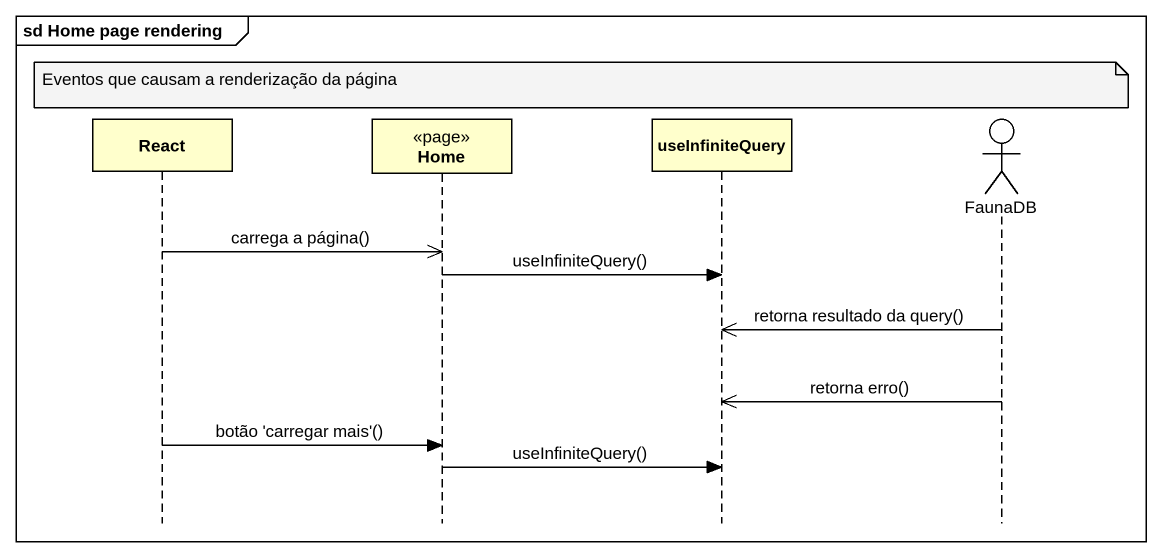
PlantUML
@startuml
mainframe sd Home page rendering
hide footbox
participant React
participant Home <<page>>
participant useInfiniteQuery
actor FaunaDB

note over Home : Eventos que causam a renderização da página
React ->> Home : carrega a página()
Home -> useInfiniteQuery : useInfiniteQuery()
FaunaDB ->> useInfiniteQuery : retorna resultado da query()
FaunaDB ->> useInfiniteQuery : retorna erro()
React -> Home : botão 'carregar mais'()
Home -> useInfiniteQuery : useInfiniteQuery()
@enduml
